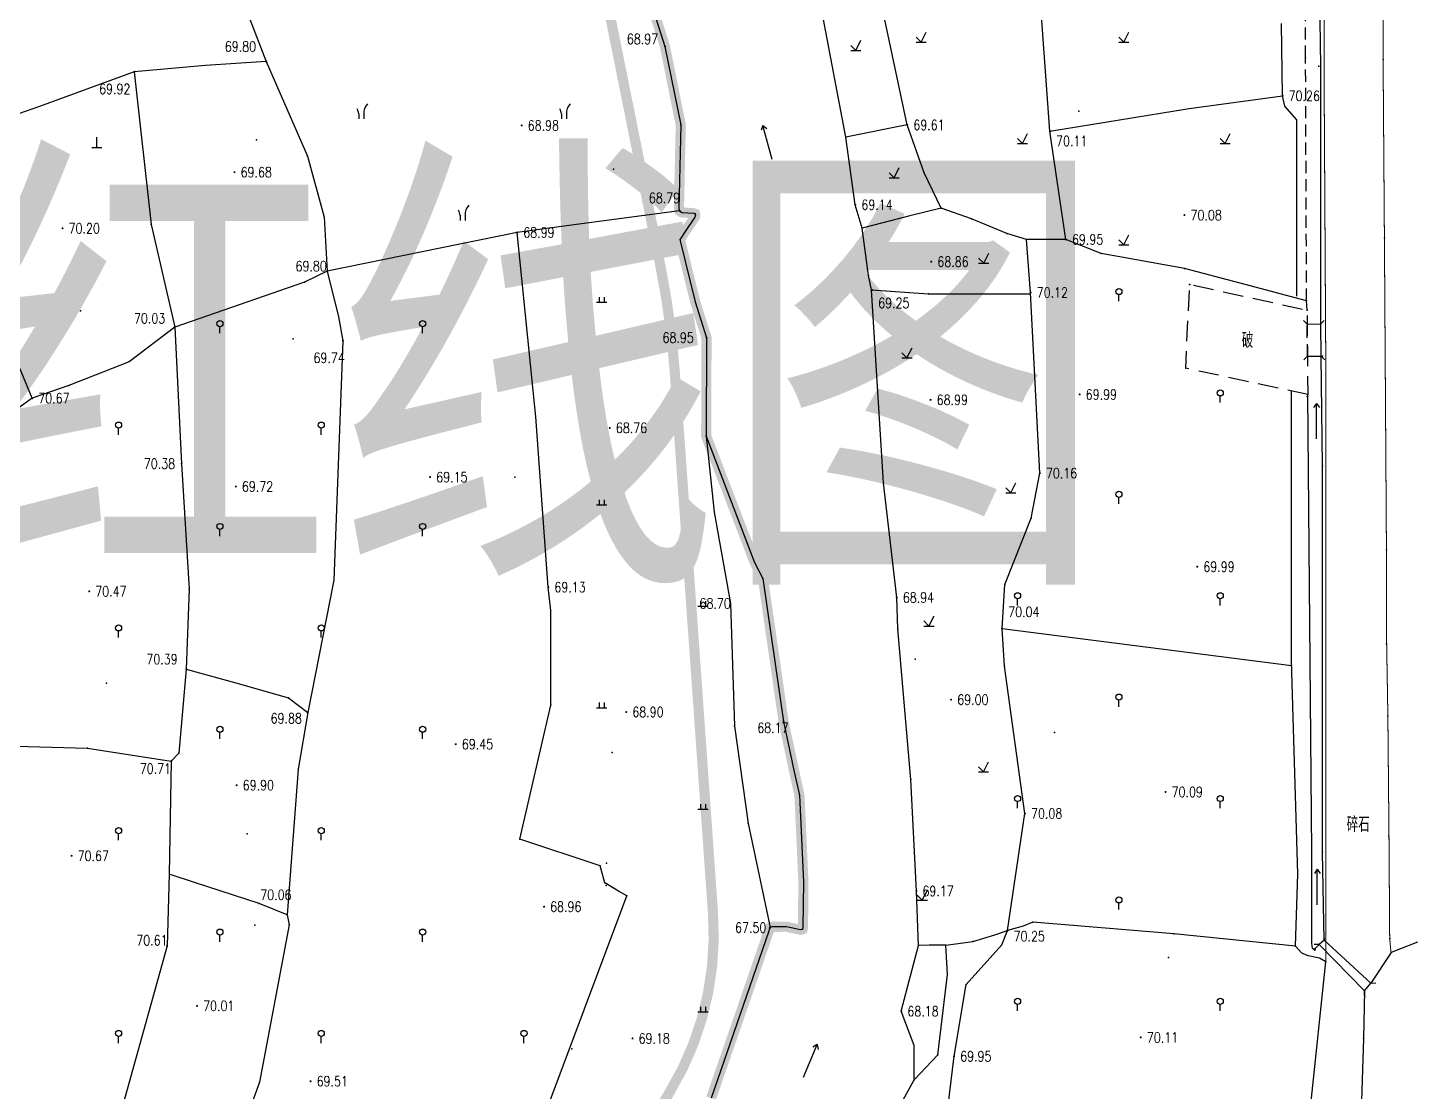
# Model space of a CAD drawing. Extents: x 10519 to 17598, y -625 to 2857.
# Drawn here: x 14022.7 to 14159.7, y 976.7 to 1081.6 of the extents above; entities that cross this region are included whole.
import ezdxf
from ezdxf.enums import TextEntityAlignment as Align

# ---------------------------------------------------------------- set-up
doc = ezdxf.new("R2010")
doc.units = 0
doc.header["$MEASUREMENT"] = 0
for name, pattern in [('X2', [10, 8, -2]), ('X31', [1.8, 1.2, -0.6]), ('X5', [3, 2, -1])]:
    doc.linetypes.add(name, pattern=pattern)
doc.layers.get('0').update_dxf_attribs({"linetype": 'CONTINUOUS'})
for name, color, linetype in [('0-现状单位', 7, 'CONTINUOUS'), ('0000原地形', 252, 'CONTINUOUS'), ('0000白沙溪改线', 1, 'CONTINUOUS'), ('GCD', 224, 'CONTINUOUS')]:
    doc.layers.add(name, color=color, linetype=linetype)
doc.styles.get("Standard").update_dxf_attribs({"font": 'txt8.shx', "width": 0.8, "bigfont": 'hz.shx'})
doc.styles.add('正等线体', font='txt8.shx', dxfattribs={"width": 0.8, "bigfont": 'hz.shx'})
doc.styles.add('黑体', font='SIMHEI.TTF', dxfattribs={"width": 0.8})
doc.linetypes.add('10421', pattern='A,2,[150,AAA.SHX,S=1,R=0,X=0,Y=1],1e-11', length=2)
doc.linetypes.add('1161', pattern='A,0,[149,AAA.SHX,S=0.1,R=0,X=0,Y=0],-1.6', length=1.6)

# ---------------------------------------------------------------- blocks, each defined once
blk = doc.blocks.new('GC111')
for p, q in [((-1, 0), (1, 0)), ((0, 0), (0, 2))]:
    blk.add_line(p, q)
blk = doc.blocks.new('GC200')
at = {"linetype": 'Continuous', "const_width": 0.2, "flags": 128}
blk.add_lwpolyline([(-0.1, 0, 1), (0.1, 0, 1)], format="xyb", close=True, dxfattribs=at)

msp = doc.modelspace()

# ---------------------------------------------------------------- linework, layer by layer
at = {"layer": '0000原地形', "linetype": 'X31'}
for p, q in [((14148.81, 1078.65), (14148.61, 1111.53)), ((14148.91, 1054.69), (14148.81, 1078.65)), ((14148.96, 1053.77), (14148.91, 1054.69)), ((14148.97, 1052.39), (14148.61, 1052.74)), ((14149, 1049.22), (14148.97, 1052.39)), ((14148.65, 1048.86), (14149, 1049.22))]:
    msp.add_line(p, q, dxfattribs=at)
at = {"layer": '0000原地形', "linetype": 'Continuous'}
for p, q in [((14150.31, 1077.83), (14149.8, 1111.55)), ((14103.45, 1070.84), (14101.1, 1083.11)), ((14046.26, 1078.28, 69.8), (14040.26, 1077.89, 69.8)), ((14033.24, 1077.27, 69.8), (14023.88, 1073.85, 69.8)), ((14040.26, 1077.89, 69.8), (14033.24, 1077.27, 69.8)), ((14150.31, 1052.4), (14150.31, 1077.83)), ((14137.34, 1073.65, 70.11), (14146.54, 1074.9, 70.11)), ((14023.88, 1073.85, 69.8), (14016.13, 1071.14, 69.8)), ((14123.59, 1071.4, 70.11), (14137.34, 1073.65, 70.11)), ((14109.51, 1072.03, 69.61), (14103.45, 1070.84, 69.61)), ((14104.38, 1064.16), (14103.45, 1070.84)), ((14105.05, 1061.85), (14104.38, 1064.16)), ((14112.84, 1063.82, 70.49), (14109.77, 1063.08, 70.49)), ((14115.86, 1062.76, 70.49), (14112.84, 1063.82, 70.49)), ((14109.77, 1063.08, 70.49), (14105.05, 1061.85, 70.49)), ((14105.67, 1057.17), (14105.05, 1061.85)), ((14119.33, 1061.33, 70.49), (14115.86, 1062.76, 70.49)), ((14121.29, 1060.74, 70.49), (14119.33, 1061.33, 70.49)), ((14123.23, 1060.73, 70.49), (14121.29, 1060.74, 70.49)), ((14125.16, 1060.73, 70.49), (14123.23, 1060.73, 70.49)), ((14128.63, 1059.34, 70.49), (14125.16, 1060.73, 70.49)), ((14136.86, 1057.87, 70.49), (14128.63, 1059.34, 70.49)), ((14142.37, 1056.42, 70.49), (14136.86, 1057.87, 70.49)), ((14050.03, 1056.53, 70.03), (14037.23, 1052.08, 70.03)), ((14052.28, 1057.62, 70.03), (14050.03, 1056.53, 70.03)), ((14105.97, 1055.76), (14105.67, 1057.17)), ((14148.91, 1054.69, 70.49), (14142.37, 1056.42, 70.49)), ((14107.15, 1036.72), (14105.97, 1055.76)), ((14105.97, 1055.76, 69.21), (14111.62, 1055.38, 69.21)), ((14111.62, 1055.38, 69.21), (14121.68, 1055.38, 69.21)), ((14148.97, 1052.39), (14150.31, 1052.4)), ((14150.31, 1052.4), (14150.66, 1052.76)), ((14150.35, 1049.23), (14150.31, 1052.4)), ((14037.23, 1052.08, 70.03), (14032.74, 1048.67, 70.03)), ((14023.17, 1045.08, 70.03), (14021.67, 1048.67, 70.03)), ((14032.74, 1048.67, 70.03), (14026.78, 1046.32, 70.03)), ((14149, 1049.22), (14150.35, 1049.23)), ((14150.35, 1049.23), (14150.7, 1048.88)), ((14150.47, 1038.42), (14150.35, 1049.23)), ((14026.78, 1046.32, 70.03), (14023.17, 1045.08, 70.03)), ((14149.43, 1000.31, 70.66), (14149.03, 1045.45, 70.66)), ((14023.17, 1045.08, 70.67), (14021.62, 1043.98, 70.67)), ((14150.49, 1000.32), (14150.47, 1038.42)), ((14108.47, 1025.42), (14107.15, 1036.72)), ((14108.59, 1022.33), (14108.47, 1025.42)), ((14109.87, 1007.47), (14108.59, 1022.33)), ((14118.87, 1022.38, 70.04), (14147.42, 1018.72, 70.04)), ((14038.37, 1018.36, 70.39), (14043.27, 1017.02, 70.39)), ((14043.27, 1017.02, 70.39), (14048.46, 1015.53, 70.39)), ((14048.46, 1015.53, 70.39), (14050.35, 1014.1, 70.39)), ((14020.41, 1010.79, 70.73), (14028.63, 1010.56, 70.73)), ((14028.63, 1010.56, 70.73), (14036.89, 1009.29, 70.73)), ((14110.41, 996.48), (14109.87, 1007.47)), ((14149.43, 991.33, 70.66), (14149.43, 1000.31, 70.66)), ((14150.64, 991.64), (14150.49, 1000.32)), ((14039.17, 997.33, 68.46), (14036.69, 998.15, 68.46)), ((14045.55, 995.26, 68.46), (14039.17, 997.33, 68.46)), ((14110.61, 991.12), (14110.41, 996.48)), ((14048.32, 994.14, 68.46), (14045.55, 995.26, 68.46)), ((14121.89, 993.42, 70.42), (14120.93, 993, 70.42)), ((14135.8, 992.25, 70.42), (14121.89, 993.42, 70.42)), ((14120.93, 993, 70.42), (14119.4, 992.57, 70.42)), ((14147.82, 991.05, 70.42), (14135.8, 992.25, 70.42)), ((14150.62, 992.14), (14150.64, 991.64)), ((14108.92, 984.62), (14110.61, 991.12)), ((14149.5, 990.8, 70.66), (14149.43, 991.33, 70.66)), ((14149.71, 990.65, 70.66), (14149.5, 990.8, 70.66)), ((14150.16, 991.21), (14149.66, 991.21)), ((14149.77, 990.82, 70.66), (14149.71, 990.65, 70.66)), ((14150.16, 991.21, 70.66), (14149.77, 990.82, 70.66)), ((14150.64, 991.64), (14150.16, 991.21)), ((14154.61, 986.65, 70.66), (14150.16, 991.21, 70.66)), ((14155.25, 987.4), (14150.64, 991.64)), ((14159.85, 991.42), (14157.24, 990.4)), ((14157.24, 990.4), (14155.25, 987.4)), ((14154.61, 986.65), (14155.25, 987.4)), ((14154.61, 986.15, 70.66), (14154.61, 986.65, 70.66)), ((14155.25, 987.4), (14155.75, 987.42)), ((14110.2, 981.23), (14108.92, 984.62)), ((14110.2, 977.86), (14110.2, 981.23)), ((14108.36, 974.52), (14110.2, 977.86))]:
    msp.add_line(p, q, dxfattribs=at)
at = {"layer": '0000原地形', "linetype": '10421'}
for p, q in [((14123.59, 1071.4, 69.95), (14122.3, 1088.77, 69.95)), ((14109.51, 1072.03, 69.49), (14106.85, 1084.59, 69.49)), ((14044.59, 1082.62, 69.88), (14046.26, 1078.28, 69.88)), ((14146.54, 1074.9), (14146.42, 1082.03)), ((14046.26, 1078.28, 69.88), (14050.34, 1068.96, 69.88)), ((14033.24, 1077.27, 70.03), (14034.92, 1062.21, 70.03)), ((14146.78, 1073.89), (14146.54, 1074.9)), ((14147.96, 1072.55), (14146.78, 1073.89)), ((14111.19, 1067.3, 69.49), (14109.51, 1072.03, 69.49)), ((14125.16, 1060.73, 69.95), (14123.59, 1071.4, 69.95)), ((14147.96, 1063.05), (14147.96, 1072.55)), ((14050.34, 1068.96, 69.88), (14051.98, 1062.92, 69.88)), ((14112.84, 1063.82, 69.49), (14111.19, 1067.3, 69.49)), ((14034.92, 1062.21, 70.03), (14037.23, 1052.08, 70.03)), ((14051.98, 1062.92, 69.88), (14052.28, 1057.62, 69.88)), ((14147.96, 1055.15), (14147.96, 1063.05)), ((14121.68, 1055.5, 70.16), (14121.29, 1060.74, 70.16)), ((14052.28, 1057.62, 68.46), (14053.38, 1053.09, 68.46)), ((14122.59, 1037.69, 70.16), (14121.68, 1055.5, 70.16)), ((14053.38, 1053.09, 68.46), (14053.83, 1050.75, 68.46)), ((14037.23, 1052.08, 70.03), (14037.9, 1038.62, 70.03)), ((14053.83, 1050.75, 68.46), (14052.94, 1027.14, 68.46)), ((14147.42, 1035.31, 70.94), (14147.42, 1045.8, 70.94)), ((14089.67, 1041.34, 68.46), (14090.46, 1033.85, 68.46)), ((14037.9, 1038.62, 70.03), (14038.67, 1026.26, 70.03)), ((14121.74, 1033.25, 70.16), (14122.59, 1037.69, 70.16)), ((14147.42, 1019.15, 70.94), (14147.42, 1035.31, 70.94)), ((14090.46, 1033.85, 68.46), (14092.06, 1024.84, 68.46)), ((14119.14, 1026.7, 70.16), (14121.74, 1033.25, 70.16)), ((14038.67, 1026.26, 70.03), (14038.37, 1018.36, 70.03)), ((14052.94, 1027.14, 68.46), (14050.35, 1014.1, 68.46)), ((14118.87, 1022.38, 70.16), (14119.14, 1026.7, 70.16)), ((14092.06, 1024.84, 68.46), (14092.46, 1012.73, 68.46)), ((14119.11, 1018.65, 70.16), (14118.87, 1022.38, 70.16)), ((14038.37, 1018.36, 70.03), (14037.64, 1010.06, 70.03)), ((14121.12, 1004.12, 70.16), (14119.11, 1018.65, 70.16)), ((14148.03, 998.17, 70.94), (14147.42, 1019.15, 70.94)), ((14050.35, 1014.1, 68.46), (14049.41, 1008.5, 68.46)), ((14092.46, 1012.73, 68.46), (14093.8, 1003.13, 68.46)), ((14037.64, 1010.06, 70.03), (14036.89, 1009.29, 70.03)), ((14036.89, 1009.29, 70.03), (14036.69, 998.15, 70.03)), ((14049.41, 1008.5, 68.46), (14048.32, 994.14, 68.46)), ((14093.8, 1003.13, 68.46), (14095.97, 992.87, 68.46)), ((14119.4, 992.57, 70.16), (14121.12, 1004.12, 70.16)), ((14036.69, 998.15, 70.03), (14036.47, 991.06, 70.03)), ((14147.82, 991.05, 70.94), (14148.03, 998.17, 70.94)), ((14048.32, 994.14, 68.46), (14048.53, 993.15, 68.46)), ((14048.53, 993.15, 68.46), (14045.6, 977.63, 68.46)), ((14115.99, 991.49, 69.11), (14118.14, 992.15, 69.11)), ((14118.14, 992.15, 69.11), (14119.4, 992.57, 69.11)), ((14118.85, 991.17, 70.16), (14119.4, 992.57, 70.16)), ((14036.47, 991.06, 70.03), (14031.8, 974.31, 70.03)), ((14111.67, 991.13, 69.1), (14110.61, 991.12, 69.1)), ((14113.33, 991.13, 69.1), (14111.67, 991.13, 69.1)), ((14113.33, 991.13, 69.11), (14115.99, 991.49, 69.11)), ((14113.48, 988.23, 69.1), (14113.33, 991.13, 69.1)), ((14115.32, 987.26, 70.16), (14118.85, 991.17, 70.16)), ((14148.44, 990.36, 70.94), (14147.82, 991.05, 70.94)), ((14149.06, 990.1, 70.94), (14148.44, 990.36, 70.94)), ((14150.2, 989.85, 70.94), (14149.06, 990.1, 70.94)), ((14149.32, 975.43, 70.94), (14150.8, 989.49, 70.94)), ((14150.8, 989.49, 70.94), (14150.2, 989.85, 70.94)), ((14112.52, 980.31, 69.1), (14113.48, 988.23, 69.1)), ((14114.13, 980.18, 70.16), (14115.32, 987.26, 70.16)), ((14154.61, 986.65, 70.94), (14154.51, 981.94, 70.94)), ((14154.51, 981.94, 70.94), (14154.26, 973.75, 70.94)), ((14110.2, 977.86, 69.1), (14112.52, 980.31, 69.1)), ((14111.65, 959.41, 70.16), (14114.13, 980.18, 70.16)), ((14045.6, 977.63, 68.46), (14043.8, 972.72, 68.46))]:
    msp.add_line(p, q, dxfattribs=at)
at = {"layer": '0000原地形'}
for p, q in [((14110.88, 1080.19), (14111.38, 1081.19)), ((14130.88, 1080.19), (14131.38, 1081.19)), ((14103.94, 1079.88), (14104.44, 1079.38)), ((14104.44, 1079.38), (14104.94, 1080.38)), ((14110.38, 1080.69), (14110.88, 1080.19)), ((14110.38, 1080.19), (14111.38, 1080.19)), ((14130.38, 1080.69), (14130.88, 1080.19)), ((14130.38, 1080.19), (14131.38, 1080.19)), ((14103.94, 1079.38), (14104.94, 1079.38)), ((14055.38, 1073.12), (14055.38, 1072.62)), ((14055.88, 1073.12), (14055.88, 1072.62)), ((14075.38, 1073.12), (14075.38, 1072.62)), ((14075.88, 1073.12), (14075.88, 1072.62)), ((14095.26, 1071.99), (14095.09, 1071.52)), ((14096.19, 1068.61), (14095.26, 1071.99)), ((14095.26, 1071.99), (14095.64, 1071.67)), ((14120.38, 1070.69), (14120.88, 1070.19)), ((14120.38, 1070.19), (14121.38, 1070.19)), ((14120.88, 1070.19), (14121.38, 1071.19)), ((14140.38, 1070.69), (14140.88, 1070.19)), ((14140.38, 1070.19), (14141.38, 1070.19)), ((14140.88, 1070.19), (14141.38, 1071.19)), ((14107.72, 1067.32), (14108.22, 1066.82)), ((14108.22, 1066.82), (14108.72, 1067.82)), ((14107.72, 1066.82), (14108.72, 1066.82)), ((14065.38, 1063.12), (14065.38, 1062.62)), ((14065.88, 1063.12), (14065.88, 1062.62)), ((14130.38, 1060.69), (14130.88, 1060.19)), ((14130.88, 1060.19), (14131.38, 1061.19)), ((14117.05, 1058.4), (14117.55, 1059.4)), ((14130.38, 1060.19), (14131.38, 1060.19)), ((14116.55, 1058.9), (14117.05, 1058.4)), ((14116.55, 1058.4), (14117.55, 1058.4)), ((14079.1, 1055.06), (14079.1, 1054.56)), ((14079.6, 1055.06), (14079.6, 1054.56)), ((14130.39, 1054.65), (14130.39, 1055.3)), ((14078.85, 1054.56), (14079.85, 1054.56)), ((14041.69, 1051.48), (14041.69, 1052.13)), ((14061.69, 1051.48), (14061.69, 1052.13)), ((14108.98, 1049.56), (14109.48, 1049.06)), ((14109.48, 1049.06), (14109.98, 1050.06)), ((14108.98, 1049.06), (14109.98, 1049.06)), ((14140.39, 1044.65), (14140.39, 1045.3)), ((14149.89, 1044.57), (14149.6, 1044.16)), ((14149.89, 1041.07), (14149.89, 1044.57)), ((14149.89, 1044.57), (14150.17, 1044.16)), ((14031.69, 1041.48), (14031.69, 1042.13)), ((14051.69, 1041.48), (14051.69, 1042.13)), ((14119.23, 1036.25), (14119.73, 1035.75)), ((14119.23, 1035.75), (14120.23, 1035.75)), ((14119.73, 1035.75), (14120.23, 1036.75)), ((14078.85, 1034.56), (14079.85, 1034.56)), ((14079.1, 1035.06), (14079.1, 1034.56)), ((14079.6, 1035.06), (14079.6, 1034.56)), ((14130.39, 1034.65), (14130.39, 1035.3)), ((14041.69, 1031.48), (14041.69, 1032.13)), ((14061.69, 1031.48), (14061.69, 1032.13)), ((14089.1, 1025.06), (14089.1, 1024.56)), ((14089.6, 1025.06), (14089.6, 1024.56)), ((14120.39, 1024.65), (14120.39, 1025.3)), ((14140.39, 1024.65), (14140.39, 1025.3)), ((14088.85, 1024.56), (14089.85, 1024.56)), ((14111.65, 1022.61), (14112.15, 1023.61)), ((14031.69, 1021.48), (14031.69, 1022.13)), ((14051.69, 1021.48), (14051.69, 1022.13)), ((14111.15, 1023.11), (14111.65, 1022.61)), ((14111.15, 1022.61), (14112.15, 1022.61)), ((14130.39, 1014.65), (14130.39, 1015.3)), ((14078.85, 1014.56), (14079.85, 1014.56)), ((14079.1, 1015.06), (14079.1, 1014.56)), ((14079.6, 1015.06), (14079.6, 1014.56)), ((14041.69, 1011.48), (14041.69, 1012.13)), ((14061.69, 1011.48), (14061.69, 1012.13)), ((14116.54, 1008.72), (14117.04, 1008.22)), ((14117.04, 1008.22), (14117.54, 1009.22)), ((14116.54, 1008.22), (14117.54, 1008.22)), ((14088.85, 1004.56), (14089.85, 1004.56)), ((14089.1, 1005.06), (14089.1, 1004.56)), ((14089.6, 1005.06), (14089.6, 1004.56)), ((14120.39, 1004.65), (14120.39, 1005.3)), ((14140.39, 1004.65), (14140.39, 1005.3)), ((14031.69, 1001.48), (14031.69, 1002.13)), ((14051.69, 1001.48), (14051.69, 1002.13)), ((14149.97, 998.63), (14149.68, 998.22)), ((14149.97, 995.13), (14149.97, 998.63)), ((14149.97, 998.63), (14150.26, 998.22)), ((14110.49, 996.06, 69.17), (14110.99, 995.56, 69.17)), ((14110.99, 995.56, 69.17), (14111.49, 996.56, 69.17)), ((14110.49, 995.56, 69.17), (14111.49, 995.56, 69.17)), ((14130.39, 994.65), (14130.39, 995.3)), ((14041.69, 991.48), (14041.69, 992.13)), ((14061.69, 991.48), (14061.69, 992.13)), ((14089.1, 985.06), (14089.1, 984.56)), ((14089.6, 985.06), (14089.6, 984.56)), ((14120.39, 984.65), (14120.39, 985.3)), ((14140.39, 984.65), (14140.39, 985.3)), ((14088.85, 984.56), (14089.85, 984.56)), ((14031.69, 981.48), (14031.69, 982.13)), ((14051.69, 981.48), (14051.69, 982.13)), ((14071.69, 981.48), (14071.69, 982.13)), ((14099.26, 978.12), (14100.61, 981.35)), ((14100.61, 981.35), (14100.19, 981.08)), ((14100.61, 981.35), (14100.72, 980.86))]:
    msp.add_line(p, q, dxfattribs=at)
at = {"layer": '0000原地形', "linetype": '1161'}
for p, q in [((14087.05, 1063.55, 68.46), (14076.38, 1062.16, 68.46)), ((14076.38, 1062.16, 68.46), (14071.02, 1061.43, 68.46)), ((14071.02, 1061.43, 68.46), (14052.28, 1057.62, 68.46)), ((14072.85, 1043.24, 68.46), (14071.02, 1061.43, 68.46)), ((14074.09, 1026.44, 68.46), (14072.85, 1043.24, 68.46)), ((14074.34, 1024.16, 68.46), (14074.09, 1026.44, 68.46)), ((14074.34, 1014.82, 68.46), (14074.34, 1024.16, 68.46)), ((14071.27, 1001.58, 68.46), (14074.34, 1014.82, 68.46)), ((14079.22, 998.97, 68.46), (14071.27, 1001.58, 68.46)), ((14079.66, 997.29, 68.46), (14079.22, 998.97, 68.46)), ((14070.77, 966.48, 68.46), (14081.85, 995.99, 68.46)), ((14081.02, 996.47, 68.46), (14079.66, 997.29, 68.46)), ((14081.85, 995.99, 68.46), (14081.02, 996.47, 68.46))]:
    msp.add_line(p, q, dxfattribs=at)
at = {"layer": '0000原地形', "linetype": 'X2', "const_width": 0.1, "elevation": 70.71, "flags": 128}
msp.add_lwpolyline([(14149.63, 1178.39), (14149.6, 1174.59), (14149.79, 1153.51), (14150.01, 1140.17), (14150.34, 1112.29), (14150.64, 1096.49), (14150.64, 1076.58), (14150.81, 1047.68), (14150.81, 999.47), (14150.81, 991.48), (14150.8, 989.49)], dxfattribs=at)
at = {"layer": '0000原地形', "linetype": 'Continuous', "const_width": 0.1, "elevation": 70.76, "flags": 128}
msp.add_lwpolyline([(14157.24, 990.4), (14157.11, 991.8), (14157.04, 1001.88), (14156.93, 1013.71), (14156.81, 1020.87), (14156.79, 1030.14), (14156.59, 1060.86), (14156.46, 1078.49), (14156.48, 1099.99), (14156.42, 1112.31), (14156.25, 1150.05), (14156.06, 1173.13), (14155.63, 1178.77)], dxfattribs=at)
at = {"layer": '0000原地形', "linetype": 'Continuous', "elevation": 68.46}
msp.add_lwpolyline([(14082.45, 1089.64), (14085.6, 1079.78), (14087.16, 1072.03), (14086.98, 1063.77), (14087.05, 1063.55), (14087.27, 1063.41), (14088.44, 1063.32), (14088.57, 1063.27), (14088.6, 1063.15), (14088.56, 1062.94), (14087.58, 1061.52), (14087.17, 1060.85), (14087.1, 1060.72), (14087.1, 1060.6), (14088.59, 1054.57), (14089.7, 1051.05), (14089.67, 1041.34), (14094.45, 1028.89), (14095.27, 1027.3), (14097.3, 1013.21), (14098.36, 1008.24), (14098.87, 1005.93), (14099.26, 997.4), (14099.22, 992.86), (14099.17, 992.71), (14098.99, 992.65), (14097.59, 992.96), (14096.14, 992.94), (14095.97, 992.87), (14095.89, 992.71), (14095.85, 992.53), (14090.16, 976.06)], dxfattribs=at)
at = {"layer": '0000原地形', "linetype": 'X5', "elevation": 70.66, "flags": 128}
msp.add_lwpolyline([(14149.03, 1045.45), (14136.98, 1048.04), (14137.37, 1056.31), (14148.96, 1053.77)], close=True, dxfattribs=at)
at = {"layer": '0000原地形'}
for centre, major_axis, start_param, end_param in [((14057.34, 1073.17), (1.03, 1.03), 1.646391, 2.392649), ((14077.34, 1073.17), (1.03, 1.03), 1.646391, 2.392649), ((14054.16, 1073.02), (-0.865, 0.865), 4.003337, 4.433559), ((14074.16, 1073.02), (-0.865, 0.865), 4.003337, 4.433559), ((14064.16, 1063.02), (-0.865, 0.865), 4.003337, 4.433559), ((14067.34, 1063.17), (1.03, 1.03), 1.646391, 2.392649), ((14130.39, 1055.6), (-0.212, 0.212), 3.926991, 10.210176), ((14041.69, 1052.43), (-0.212, 0.212), 3.926991, 10.210176), ((14061.69, 1052.43), (-0.212, 0.212), 3.926991, 10.210176), ((14140.39, 1045.6), (-0.212, 0.212), 3.926991, 10.210176), ((14031.69, 1042.43), (-0.212, 0.212), 3.926991, 10.210176), ((14051.69, 1042.43), (-0.212, 0.212), 3.926991, 10.210176), ((14130.39, 1035.6), (-0.212, 0.212), 3.926991, 10.210176), ((14041.69, 1032.43), (-0.212, 0.212), 3.926991, 10.210176), ((14061.69, 1032.43), (-0.212, 0.212), 3.926991, 10.210176), ((14120.39, 1025.6), (-0.212, 0.212), 3.926991, 10.210176), ((14140.39, 1025.6), (-0.212, 0.212), 3.926991, 10.210176), ((14031.69, 1022.43), (-0.212, 0.212), 3.926991, 10.210176), ((14051.69, 1022.43), (-0.212, 0.212), 3.926991, 10.210176), ((14130.39, 1015.6), (-0.212, 0.212), 3.926991, 10.210176), ((14041.69, 1012.43), (-0.212, 0.212), 3.926991, 10.210176), ((14061.69, 1012.43), (-0.212, 0.212), 3.926991, 10.210176), ((14120.39, 1005.6), (-0.212, 0.212), 3.926991, 10.210176), ((14140.39, 1005.6), (-0.212, 0.212), 3.926991, 10.210176), ((14031.69, 1002.43), (-0.212, 0.212), 3.926991, 10.210176), ((14051.69, 1002.43), (-0.212, 0.212), 3.926991, 10.210176), ((14130.39, 995.6), (-0.212, 0.212), 3.926991, 10.210176), ((14041.69, 992.43), (-0.212, 0.212), 3.926991, 10.210176), ((14061.69, 992.43), (-0.212, 0.212), 3.926991, 10.210176), ((14120.39, 985.6), (-0.212, 0.212), 3.926991, 10.210176), ((14140.39, 985.6), (-0.212, 0.212), 3.926991, 10.210176), ((14031.69, 982.43), (-0.212, 0.212), 3.926991, 10.210176), ((14051.69, 982.43), (-0.212, 0.212), 3.926991, 10.210176), ((14071.69, 982.43), (-0.212, 0.212), 3.926991, 10.210176)]:
    msp.add_ellipse(centre, major_axis=major_axis, ratio=1, start_param=start_param, end_param=end_param, dxfattribs=at)
at = {"layer": '0000原地形', "linetype": 'Continuous'}
for p in [(14085.6, 1079.78, 68.97), (14046.26, 1078.28, 69.8), (14148.81, 1078.65, 70.57), (14156.46, 1078.49, 70.68), (14033.24, 1077.27, 69.92), (14150.13, 1077.83, 70.64), (14146.54, 1074.9, 70.26), (14126.43, 1073.4, 69.88), (14087.16, 1072.03, 68.97), (14109.51, 1072.03, 69.61), (14123.59, 1071.4, 70.11), (14045.29, 1070.55, 69.68), (14103.45, 1070.84, 69.2), (14029.54, 1069.81, 70.18), (14050.34, 1068.96, 69.69), (14080.53, 1067.68, 68.98), (14111.19, 1067.3, 69.64), (14087.05, 1063.55, 68.79), (14088.57, 1063.27, 68.73), (14104.38, 1064.16, 69.14), (14112.84, 1063.82, 69.49), (14034.92, 1062.21, 70.01), (14105.05, 1061.85, 68.91), (14115.86, 1062.76, 69.64), (14071.02, 1061.43, 68.99), (14087.1, 1060.72, 68.77), (14119.33, 1061.33, 69.68), (14121.29, 1060.74, 69.68), (14125.16, 1060.73, 69.95), (14156.59, 1060.86, 70.72), (14128.63, 1059.34, 70.03), (14111.88, 1058.54, 68.86), (14136.86, 1057.87, 70.08), (14050.03, 1056.53, 69.78), (14052.28, 1057.62, 69.8), (14105.67, 1057.17, 69.23), (14137.37, 1056.31, 68.13), (14137.39, 1056.3, 72.04), (14105.97, 1055.76, 69.21), (14106.04, 1055.75, 69.25), (14111.62, 1055.38, 69.24), (14121.68, 1055.5, 70.12), (14027.93, 1053.71, 70.2), (14148.91, 1054.69, 70.49), (14148.96, 1053.77, 70.16), (14148.96, 1053.77, 72.03), (14150.31, 1052.4, 70.68), (14037.23, 1052.08, 70.03), (14048.92, 1050.93, 69.72), (14089.7, 1051.05, 68.95), (14053.83, 1050.75, 69.74), (14150.49, 1049.24, 70.71), (14136.98, 1048.04, 69.41), (14026.78, 1046.32, 70.54), (14126.52, 1045.45, 69.99), (14149.03, 1045.45, 73.03), (14023.17, 1045.08, 70.67), (14111.81, 1044.92, 68.99), (14148.98, 1045.24, 70.08), (14080.16, 1042.15, 68.76), (14089.67, 1041.34, 68.65), (14037.9, 1038.62, 70.38), (14070.79, 1037.3, 69.15), (14122.59, 1037.69, 70.16), (14150.47, 1038.42, 70.55), (14107.15, 1036.72, 68.94), (14121.74, 1033.25, 69.93), (14156.79, 1030.14, 70.69), (14038.67, 1026.26, 70.49), (14074.09, 1026.44, 69.13), (14095.27, 1027.3, 68.21), (14119.14, 1026.7, 70), (14092.06, 1024.84, 68.7), (14108.47, 1025.42, 68.94), (14108.59, 1022.33, 68.94), (14118.87, 1022.38, 70.04), (14156.81, 1020.87, 70.72), (14110.3, 1019.34, 69), (14038.37, 1018.36, 70.39), (14119.11, 1018.65, 70.11), (14147.42, 1018.72, 70.35), (14030.49, 1016.97, 70.47), (14048.46, 1015.53, 69.81), (14050.35, 1014.1, 69.88), (14074.34, 1014.82, 69.14), (14092.46, 1012.73, 70.11), (14097.3, 1013.21, 68.17), (14156.93, 1013.71, 70.76), (14124.04, 1012.1, 70.09), (14028.63, 1010.56, 70.71), (14037.64, 1010.06, 70.39), (14064.96, 1010.96, 69.45), (14080.38, 1010.14, 68.9), (14036.89, 1009.29, 70.71), (14049.41, 1008.5, 69.94), (14109.87, 1007.47, 69.07), (14098.87, 1005.93, 68.27), (14093.8, 1003.13, 68.81), (14121.12, 1004.12, 70.08), (14044.38, 1002.12, 69.9), (14071.27, 1001.58, 69.05), (14157.04, 1001.88, 70.74), (14150.49, 1000.32, 70.74), (14027.05, 999.95, 70.67), (14079.22, 998.97, 68.99), (14079.83, 999.24, 68.87), (14079.66, 997.29, 69.13), (14079.81, 997.01, 68.93), (14081.85, 995.99, 68.88), (14110.41, 996.48, 69.17), (14045.55, 995.26, 69.98), (14073.67, 994.93, 68.96), (14048.32, 994.14, 70.06), (14121.89, 993.42, 70.27), (14045.12, 993.12, 70.01), (14048.53, 993.15, 70.08), (14095.97, 992.87, 67.5), (14099.17, 992.71, 68.15), (14119.4, 992.57, 70.25), (14135.8, 992.25, 70.19), (14036.47, 991.06, 70.61), (14110.61, 991.12, 68.69), (14113.33, 991.13, 69.11), (14115.99, 991.49, 69.31), (14147.82, 991.05, 70.42), (14149.71, 990.65, 70.78), (14149.77, 990.82, 70.99), (14150.16, 991.21, 70.66), (14150.64, 991.64, 70.9), (14157.11, 991.8, 70.91), (14135.28, 989.91, 70.11), (14150.8, 989.49, 70.8), (14157.24, 990.4, 70.76), (14115.32, 987.26, 70.01), (14154.61, 986.65, 70.94), (14155.25, 987.4, 70.91), (14108.92, 984.62, 68.18), (14154.51, 981.94, 70.82), (14076.42, 980.9, 69.18), (14112.52, 980.31, 69.28), (14114.13, 980.18, 69.95), (14045.6, 977.63, 70.19), (14050.63, 977.72, 69.51), (14110.2, 977.86, 69.1)]:
    msp.add_point(p, dxfattribs=at)
at = {"layer": '0000白沙溪改线', "const_width": 1}
msp.add_lwpolyline([(13778.65, 1222.46, 0.286738), (13825.12, 1211.75), (13856.34, 1222.52, -0.048149), (13871.28, 1226.11), (13877.69, 1227.01, -0.066902), (13899, 1227.14), (13920.16, 1224.42, 0.072578), (13949.03, 1224.92), (13954.85, 1225.87, 0.053644), (13975.48, 1231.57), (13996.86, 1240.02, -0.394984), (14035, 1224.97), (14047.42, 1198.77, -0.038165), (14052.88, 1184.54), (14072.8, 1117.8, -0.022865), (14074.57, 1110.71), (14085.17, 1058.03, -0.032004), (14086.55, 1047.9), (14090.34, 994.31, -0.155233), (14086.06, 976.63), (14078.52, 964.2, -0.028359), (14073.38, 956.73), (14011.63, 876.75)], format="xyb", dxfattribs=at)
msp.add_lwpolyline([(13778.65, 1222.46, 0.286738), (13825.12, 1211.75), (13856.34, 1222.52, -0.048149), (13871.28, 1226.11), (13877.69, 1227.01, -0.066902), (13899, 1227.14), (13920.16, 1224.42, 0.072578), (13949.03, 1224.92), (13954.85, 1225.87, 0.053644), (13975.48, 1231.57), (13996.86, 1240.02, -0.394984), (14035, 1224.97), (14047.42, 1198.77, -0.038165), (14052.88, 1184.54), (14072.8, 1117.8, -0.022865), (14074.57, 1110.71), (14085.17, 1058.03, -0.032004), (14086.55, 1047.9), (14090.34, 994.31, -0.155233), (14086.06, 976.63), (14078.52, 964.2, -0.028359), (14073.38, 956.73), (14011.63, 876.75)], format="xyb", dxfattribs=at)
at = {"layer": '0000白沙溪改线', "color": 4, "const_width": 1, "elevation": 68.18}
msp.add_lwpolyline([(14082.45, 1089.64), (14085.6, 1079.78), (14087.16, 1072.03), (14086.98, 1063.77), (14087.05, 1063.55), (14087.27, 1063.41), (14088.44, 1063.32), (14088.57, 1063.27), (14088.6, 1063.15), (14088.56, 1062.94), (14087.58, 1061.52), (14087.17, 1060.85), (14087.1, 1060.72), (14087.1, 1060.6), (14088.59, 1054.57), (14089.7, 1051.05), (14089.67, 1041.34), (14094.45, 1028.89), (14095.27, 1027.3), (14097.3, 1013.21), (14098.36, 1008.24), (14098.87, 1005.93), (14099.26, 997.4), (14099.22, 992.86), (14099.17, 992.71), (14098.99, 992.65), (14097.59, 992.96), (14096.14, 992.94), (14095.97, 992.87), (14095.89, 992.71), (14095.85, 992.53), (14090.16, 976.06)], dxfattribs=at)
msp.add_lwpolyline([(14082.45, 1089.64), (14085.6, 1079.78), (14087.16, 1072.03), (14086.98, 1063.77), (14087.05, 1063.55), (14087.27, 1063.41), (14088.44, 1063.32), (14088.57, 1063.27), (14088.6, 1063.15), (14088.56, 1062.94), (14087.58, 1061.52), (14087.17, 1060.85), (14087.1, 1060.72), (14087.1, 1060.6), (14088.59, 1054.57), (14089.7, 1051.05), (14089.67, 1041.34), (14094.45, 1028.89), (14095.27, 1027.3), (14097.3, 1013.21), (14098.36, 1008.24), (14098.87, 1005.93), (14099.26, 997.4), (14099.22, 992.86), (14099.17, 992.71), (14098.99, 992.65), (14097.59, 992.96), (14096.14, 992.94), (14095.97, 992.87), (14095.89, 992.71), (14095.85, 992.53), (14090.16, 976.06)], dxfattribs=at)

# ---------------------------------------------------------------- block references
at = {"layer": '0000原地形', "linetype": 'Continuous', "xscale": 0.5, "yscale": 0.5}
msp.add_blockref('GC111', (14029.54, 1069.81, 70.18), dxfattribs=at)
at = {"layer": 'GCD', "linetype": 'Continuous'}
ref = msp.add_blockref('GC200', (14085.6, 1079.78, 68.97), dxfattribs=dict(at, xscale=0.5, yscale=0.5, zscale=0.5))
ref.add_attrib('height', '68.97', dxfattribs={"linetype": 'Continuous', "height": 1, "style": '正等线体', "width": 0.8}).set_placement((14081.84, 1080.51, 68.97), align=Align.MIDDLE_LEFT)
ref = msp.add_blockref('GC200', (14046.26, 1078.28, 69.8), dxfattribs=dict(at, xscale=0.5, yscale=0.5, zscale=0.5))
ref.add_attrib('height', '69.80', dxfattribs={"linetype": 'Continuous', "height": 1, "style": '正等线体', "width": 0.8}).set_placement((14042.17, 1079.76, 69.8), align=Align.MIDDLE_LEFT)
ref = msp.add_blockref('GC200', (14033.24, 1077.27, 69.92), dxfattribs=dict(at, xscale=0.5, yscale=0.5, zscale=0.5))
ref.add_attrib('height', '69.92', dxfattribs={"linetype": 'Continuous', "height": 1, "style": '正等线体', "width": 0.8}).set_placement((14029.77, 1075.58, 69.92), align=Align.MIDDLE_LEFT)
ref = msp.add_blockref('GC200', (14146.54, 1074.9, 70.26), dxfattribs=dict(at, xscale=0.5, yscale=0.5, zscale=0.5))
ref.add_attrib('height', '70.26', dxfattribs={"linetype": 'Continuous', "height": 1, "style": '正等线体', "width": 0.8}).set_placement((14147.14, 1074.9, 70.26), align=Align.MIDDLE_LEFT)
ref = msp.add_blockref('GC200', (14071.46, 1071.98, 68.98), dxfattribs=dict(at, xscale=0.5, yscale=0.5, zscale=0.5))
ref.add_attrib('height', '68.98', dxfattribs={"linetype": 'Continuous', "height": 1, "style": '正等线体', "width": 0.8}).set_placement((14072.06, 1071.98, 68.98), align=Align.MIDDLE_LEFT)
ref = msp.add_blockref('GC200', (14109.51, 1072.03, 69.61), dxfattribs=dict(at, xscale=0.5, yscale=0.5, zscale=0.5))
ref.add_attrib('height', '69.61', dxfattribs={"linetype": 'Continuous', "height": 1, "style": '正等线体', "width": 0.8}).set_placement((14110.11, 1072.03, 69.61), align=Align.MIDDLE_LEFT)
ref = msp.add_blockref('GC200', (14123.59, 1071.4, 70.11), dxfattribs=dict(at, xscale=0.5, yscale=0.5, zscale=0.5))
ref.add_attrib('height', '70.11', dxfattribs={"linetype": 'Continuous', "height": 1, "style": '正等线体', "width": 0.8}).set_placement((14124.19, 1070.44, 70.11), align=Align.MIDDLE_LEFT)
ref = msp.add_blockref('GC200', (14043.13, 1067.37, 69.68), dxfattribs=dict(at, xscale=0.5, yscale=0.5, zscale=0.5))
ref.add_attrib('height', '69.68', dxfattribs={"linetype": 'Continuous', "height": 1, "style": '正等线体', "width": 0.8}).set_placement((14043.73, 1067.37, 69.68), align=Align.MIDDLE_LEFT)
ref = msp.add_blockref('GC200', (14087.05, 1063.55, 68.79), dxfattribs=dict(at, xscale=0.5, yscale=0.5, zscale=0.5))
ref.add_attrib('height', '68.79', dxfattribs={"linetype": 'Continuous', "height": 1, "style": '正等线体', "width": 0.8}).set_placement((14084.01, 1064.83, 68.79), align=Align.MIDDLE_LEFT)
ref = msp.add_blockref('GC200', (14104.38, 1064.16, 69.14), dxfattribs=dict(at, xscale=0.5, yscale=0.5, zscale=0.5))
ref.add_attrib('height', '69.14', dxfattribs={"linetype": 'Continuous', "height": 1, "style": '正等线体', "width": 0.8}).set_placement((14104.98, 1064.16, 69.14), align=Align.MIDDLE_LEFT)
ref = msp.add_blockref('GC200', (14136.86, 1063.14, 70.08), dxfattribs=dict(at, xscale=0.5, yscale=0.5, zscale=0.5))
ref.add_attrib('height', '70.08', dxfattribs={"linetype": 'Continuous', "height": 1, "style": '正等线体', "width": 0.8}).set_placement((14137.46, 1063.14, 70.08), align=Align.MIDDLE_LEFT)
ref = msp.add_blockref('GC200', (14026.16, 1061.83, 70.2), dxfattribs=dict(at, xscale=0.5, yscale=0.5, zscale=0.5))
ref.add_attrib('height', '70.20', dxfattribs={"linetype": 'Continuous', "height": 1, "style": '正等线体', "width": 0.8}).set_placement((14026.76, 1061.83, 70.2), align=Align.MIDDLE_LEFT)
ref = msp.add_blockref('GC200', (14071.02, 1061.43, 68.99), dxfattribs=dict(at, xscale=0.5, yscale=0.5, zscale=0.5))
ref.add_attrib('height', '68.99', dxfattribs={"linetype": 'Continuous', "height": 1, "style": '正等线体', "width": 0.8}).set_placement((14071.62, 1061.43, 68.99), align=Align.MIDDLE_LEFT)
ref = msp.add_blockref('GC200', (14125.16, 1060.73, 69.95), dxfattribs=dict(at, xscale=0.5, yscale=0.5, zscale=0.5))
ref.add_attrib('height', '69.95', dxfattribs={"linetype": 'Continuous', "height": 1, "style": '正等线体', "width": 0.8}).set_placement((14125.76, 1060.73, 69.95), align=Align.MIDDLE_LEFT)
ref = msp.add_blockref('GC200', (14111.88, 1058.54, 68.86), dxfattribs=dict(at, xscale=0.5, yscale=0.5, zscale=0.5))
ref.add_attrib('height', '68.86', dxfattribs={"linetype": 'Continuous', "height": 1, "style": '正等线体', "width": 0.8}).set_placement((14112.48, 1058.54, 68.86), align=Align.MIDDLE_LEFT)
ref = msp.add_blockref('GC200', (14052.28, 1057.62, 69.8), dxfattribs=dict(at, xscale=0.5, yscale=0.5, zscale=0.5))
ref.add_attrib('height', '69.80', dxfattribs={"linetype": 'Continuous', "height": 1, "style": '正等线体', "width": 0.8}).set_placement((14049.15, 1058.11, 69.8), align=Align.MIDDLE_LEFT)
ref = msp.add_blockref('GC200', (14106.04, 1055.75, 69.25), dxfattribs=dict(at, xscale=0.5, yscale=0.5, zscale=0.5))
ref.add_attrib('height', '69.25', dxfattribs={"linetype": 'Continuous', "height": 1, "style": '正等线体', "width": 0.8}).set_placement((14106.64, 1054.47, 69.25), align=Align.MIDDLE_LEFT)
ref = msp.add_blockref('GC200', (14121.68, 1055.5, 70.12), dxfattribs=dict(at, xscale=0.5, yscale=0.5, zscale=0.5))
ref.add_attrib('height', '70.12', dxfattribs={"linetype": 'Continuous', "height": 1, "style": '正等线体', "width": 0.8}).set_placement((14122.28, 1055.5, 70.12), align=Align.MIDDLE_LEFT)
ref = msp.add_blockref('GC200', (14037.23, 1052.08, 70.03), dxfattribs=dict(at, xscale=0.5, yscale=0.5, zscale=0.5))
ref.add_attrib('height', '70.03', dxfattribs={"linetype": 'Continuous', "height": 1, "style": '正等线体', "width": 0.8}).set_placement((14033.21, 1052.95, 70.03), align=Align.MIDDLE_LEFT)
ref = msp.add_blockref('GC200', (14053.83, 1050.75, 69.74), dxfattribs=dict(at, xscale=0.5, yscale=0.5, zscale=0.5))
ref.add_attrib('height', '69.74', dxfattribs={"linetype": 'Continuous', "height": 1, "style": '正等线体', "width": 0.8}).set_placement((14050.92, 1049.06, 69.74), align=Align.MIDDLE_LEFT)
ref = msp.add_blockref('GC200', (14089.7, 1051.05, 68.95), dxfattribs=dict(at, xscale=0.5, yscale=0.5, zscale=0.5))
ref.add_attrib('height', '68.95', dxfattribs={"linetype": 'Continuous', "height": 1, "style": '正等线体', "width": 0.8}).set_placement((14085.36, 1051.05, 68.95), align=Align.MIDDLE_LEFT)
ref = msp.add_blockref('GC200', (14023.17, 1045.08, 70.67), dxfattribs=dict(at, xscale=0.5, yscale=0.5, zscale=0.5))
ref.add_attrib('height', '70.67', dxfattribs={"linetype": 'Continuous', "height": 1, "style": '正等线体', "width": 0.8}).set_placement((14023.77, 1045.08, 70.67), align=Align.MIDDLE_LEFT)
ref = msp.add_blockref('GC200', (14111.81, 1044.92, 68.99), dxfattribs=dict(at, xscale=0.5, yscale=0.5, zscale=0.5))
ref.add_attrib('height', '68.99', dxfattribs={"linetype": 'Continuous', "height": 1, "style": '正等线体', "width": 0.8}).set_placement((14112.41, 1044.92, 68.99), align=Align.MIDDLE_LEFT)
ref = msp.add_blockref('GC200', (14126.52, 1045.45, 69.99), dxfattribs=dict(at, xscale=0.5, yscale=0.5, zscale=0.5))
ref.add_attrib('height', '69.99', dxfattribs={"linetype": 'Continuous', "height": 1, "style": '正等线体', "width": 0.8}).set_placement((14127.12, 1045.45, 69.99), align=Align.MIDDLE_LEFT)
ref = msp.add_blockref('GC200', (14080.16, 1042.15, 68.76), dxfattribs=dict(at, xscale=0.5, yscale=0.5, zscale=0.5))
ref.add_attrib('height', '68.76', dxfattribs={"linetype": 'Continuous', "height": 1, "style": '正等线体', "width": 0.8}).set_placement((14080.76, 1042.15, 68.76), align=Align.MIDDLE_LEFT)
ref = msp.add_blockref('GC200', (14037.9, 1038.62, 70.38), dxfattribs=dict(at, xscale=0.5, yscale=0.5, zscale=0.5))
ref.add_attrib('height', '70.38', dxfattribs={"linetype": 'Continuous', "height": 1, "style": '正等线体', "width": 0.8}).set_placement((14034.18, 1038.62, 70.38), align=Align.MIDDLE_LEFT)
ref = msp.add_blockref('GC200', (14062.43, 1037.3, 69.15), dxfattribs=dict(at, xscale=0.5, yscale=0.5, zscale=0.5))
ref.add_attrib('height', '69.15', dxfattribs={"linetype": 'Continuous', "height": 1, "style": '正等线体', "width": 0.8}).set_placement((14063.03, 1037.3, 69.15), align=Align.MIDDLE_LEFT)
ref = msp.add_blockref('GC200', (14122.59, 1037.69, 70.16), dxfattribs=dict(at, xscale=0.5, yscale=0.5, zscale=0.5))
ref.add_attrib('height', '70.16', dxfattribs={"linetype": 'Continuous', "height": 1, "style": '正等线体', "width": 0.8}).set_placement((14123.19, 1037.69, 70.16), align=Align.MIDDLE_LEFT)
ref = msp.add_blockref('GC200', (14043.26, 1036.37, 69.72), dxfattribs=dict(at, xscale=0.5, yscale=0.5, zscale=0.5))
ref.add_attrib('height', '69.72', dxfattribs={"linetype": 'Continuous', "height": 1, "style": '正等线体', "width": 0.8}).set_placement((14043.86, 1036.37, 69.72), align=Align.MIDDLE_LEFT)
ref = msp.add_blockref('GC200', (14138.12, 1028.46, 69.99), dxfattribs=dict(at, xscale=0.5, yscale=0.5, zscale=0.5))
ref.add_attrib('height', '69.99', dxfattribs={"linetype": 'Continuous', "height": 1, "style": '正等线体', "width": 0.8}).set_placement((14138.72, 1028.46, 69.99), align=Align.MIDDLE_LEFT)
ref = msp.add_blockref('GC200', (14028.79, 1026.03, 70.47), dxfattribs=dict(at, xscale=0.5, yscale=0.5, zscale=0.5))
ref.add_attrib('height', '70.47', dxfattribs={"linetype": 'Continuous', "height": 1, "style": '正等线体', "width": 0.8}).set_placement((14029.39, 1026.03, 70.47), align=Align.MIDDLE_LEFT)
ref = msp.add_blockref('GC200', (14074.09, 1026.44, 69.13), dxfattribs=dict(at, xscale=0.5, yscale=0.5, zscale=0.5))
ref.add_attrib('height', '69.13', dxfattribs={"linetype": 'Continuous', "height": 1, "style": '正等线体', "width": 0.8}).set_placement((14074.69, 1026.44, 69.13), align=Align.MIDDLE_LEFT)
ref = msp.add_blockref('GC200', (14092.06, 1024.84, 68.7), dxfattribs=dict(at, xscale=0.5, yscale=0.5, zscale=0.5))
ref.add_attrib('height', '68.70', dxfattribs={"linetype": 'Continuous', "height": 1, "style": '正等线体', "width": 0.8}).set_placement((14089.01, 1024.84, 68.7), align=Align.MIDDLE_LEFT)
ref = msp.add_blockref('GC200', (14108.47, 1025.42, 68.94), dxfattribs=dict(at, xscale=0.5, yscale=0.5, zscale=0.5))
ref.add_attrib('height', '68.94', dxfattribs={"linetype": 'Continuous', "height": 1, "style": '正等线体', "width": 0.8}).set_placement((14109.07, 1025.42, 68.94), align=Align.MIDDLE_LEFT)
ref = msp.add_blockref('GC200', (14118.87, 1022.38, 70.04), dxfattribs=dict(at, xscale=0.5, yscale=0.5, zscale=0.5))
ref.add_attrib('height', '70.04', dxfattribs={"linetype": 'Continuous', "height": 1, "style": '正等线体', "width": 0.8}).set_placement((14119.47, 1024.01, 70.04), align=Align.MIDDLE_LEFT)
ref = msp.add_blockref('GC200', (14038.37, 1018.36, 70.39), dxfattribs=dict(at, xscale=0.5, yscale=0.5, zscale=0.5))
ref.add_attrib('height', '70.39', dxfattribs={"linetype": 'Continuous', "height": 1, "style": '正等线体', "width": 0.8}).set_placement((14034.43, 1019.34, 70.39), align=Align.MIDDLE_LEFT)
ref = msp.add_blockref('GC200', (14113.84, 1015.35, 69), dxfattribs=dict(at, xscale=0.5, yscale=0.5, zscale=0.5))
ref.add_attrib('height', '69.00', dxfattribs={"linetype": 'Continuous', "height": 1, "style": '正等线体', "width": 0.8}).set_placement((14114.44, 1015.35, 69), align=Align.MIDDLE_LEFT)
ref = msp.add_blockref('GC200', (14050.35, 1014.1, 69.88), dxfattribs=dict(at, xscale=0.5, yscale=0.5, zscale=0.5))
ref.add_attrib('height', '69.88', dxfattribs={"linetype": 'Continuous', "height": 1, "style": '正等线体', "width": 0.8}).set_placement((14046.69, 1013.51, 69.88), align=Align.MIDDLE_LEFT)
ref = msp.add_blockref('GC200', (14081.78, 1014.13, 68.9), dxfattribs=dict(at, xscale=0.5, yscale=0.5, zscale=0.5))
ref.add_attrib('height', '68.90', dxfattribs={"linetype": 'Continuous', "height": 1, "style": '正等线体', "width": 0.8}).set_placement((14082.38, 1014.13, 68.9), align=Align.MIDDLE_LEFT)
ref = msp.add_blockref('GC200', (14097.3, 1013.21, 68.17), dxfattribs=dict(at, xscale=0.5, yscale=0.5, zscale=0.5))
ref.add_attrib('height', '68.17', dxfattribs={"linetype": 'Continuous', "height": 1, "style": '正等线体', "width": 0.8}).set_placement((14094.71, 1012.57, 68.17), align=Align.MIDDLE_LEFT)
ref = msp.add_blockref('GC200', (14064.96, 1010.96, 69.45), dxfattribs=dict(at, xscale=0.5, yscale=0.5, zscale=0.5))
ref.add_attrib('height', '69.45', dxfattribs={"linetype": 'Continuous', "height": 1, "style": '正等线体', "width": 0.8}).set_placement((14065.56, 1010.96, 69.45), align=Align.MIDDLE_LEFT)
ref = msp.add_blockref('GC200', (14036.89, 1009.29, 70.71), dxfattribs=dict(at, xscale=0.5, yscale=0.5, zscale=0.5))
ref.add_attrib('height', '70.71', dxfattribs={"linetype": 'Continuous', "height": 1, "style": '正等线体', "width": 0.8}).set_placement((14033.78, 1008.55, 70.71), align=Align.MIDDLE_LEFT)
ref = msp.add_blockref('GC200', (14043.34, 1006.91, 69.9), dxfattribs=dict(at, xscale=0.5, yscale=0.5, zscale=0.5))
ref.add_attrib('height', '69.90', dxfattribs={"linetype": 'Continuous', "height": 1, "style": '正等线体', "width": 0.8}).set_placement((14043.94, 1006.91, 69.9), align=Align.MIDDLE_LEFT)
ref = msp.add_blockref('GC200', (14134.99, 1006.25, 70.09), dxfattribs=dict(at, xscale=0.5, yscale=0.5, zscale=0.5))
ref.add_attrib('height', '70.09', dxfattribs={"linetype": 'Continuous', "height": 1, "style": '正等线体', "width": 0.8}).set_placement((14135.59, 1006.25, 70.09), align=Align.MIDDLE_LEFT)
ref = msp.add_blockref('GC200', (14121.12, 1004.12, 70.08), dxfattribs=dict(at, xscale=0.5, yscale=0.5, zscale=0.5))
ref.add_attrib('height', '70.08', dxfattribs={"linetype": 'Continuous', "height": 1, "style": '正等线体', "width": 0.8}).set_placement((14121.72, 1004.12, 70.08), align=Align.MIDDLE_LEFT)
ref = msp.add_blockref('GC200', (14027.05, 999.95, 70.67), dxfattribs=dict(at, xscale=0.5, yscale=0.5, zscale=0.5))
ref.add_attrib('height', '70.67', dxfattribs={"linetype": 'Continuous', "height": 1, "style": '正等线体', "width": 0.8}).set_placement((14027.65, 999.95, 70.67), align=Align.MIDDLE_LEFT)
ref = msp.add_blockref('GC200', (14048.32, 994.14, 70.06), dxfattribs=dict(at, xscale=0.5, yscale=0.5, zscale=0.5))
ref.add_attrib('height', '70.06', dxfattribs={"linetype": 'Continuous', "height": 1, "style": '正等线体', "width": 0.8}).set_placement((14045.67, 996.11, 70.06), align=Align.MIDDLE_LEFT)
ref = msp.add_blockref('GC200', (14110.41, 996.48, 69.17), dxfattribs=dict(at, xscale=0.5, yscale=0.5, zscale=0.5))
ref.add_attrib('height', '69.17', dxfattribs={"linetype": 'Continuous', "height": 1, "style": '正等线体', "width": 0.8}).set_placement((14111.01, 996.48, 69.17), align=Align.MIDDLE_LEFT)
ref = msp.add_blockref('GC200', (14073.67, 994.93, 68.96), dxfattribs=dict(at, xscale=0.5, yscale=0.5, zscale=0.5))
ref.add_attrib('height', '68.96', dxfattribs={"linetype": 'Continuous', "height": 1, "style": '正等线体', "width": 0.8}).set_placement((14074.27, 994.93, 68.96), align=Align.MIDDLE_LEFT)
ref = msp.add_blockref('GC200', (14095.97, 992.87, 67.5), dxfattribs=dict(at, xscale=0.5, yscale=0.5, zscale=0.5))
ref.add_attrib('height', '67.50', dxfattribs={"linetype": 'Continuous', "height": 1, "style": '正等线体', "width": 0.8}).set_placement((14092.52, 992.87, 67.5), align=Align.MIDDLE_LEFT)
ref = msp.add_blockref('GC200', (14036.47, 991.06, 70.61), dxfattribs=dict(at, xscale=0.5, yscale=0.5, zscale=0.5))
ref.add_attrib('height', '70.61', dxfattribs={"linetype": 'Continuous', "height": 1, "style": '正等线体', "width": 0.8}).set_placement((14033.44, 991.62, 70.61), align=Align.MIDDLE_LEFT)
ref = msp.add_blockref('GC200', (14119.4, 992.57, 70.25), dxfattribs=dict(at, xscale=0.5, yscale=0.5, zscale=0.5))
ref.add_attrib('height', '70.25', dxfattribs={"linetype": 'Continuous', "height": 1, "style": '正等线体', "width": 0.8}).set_placement((14120, 992.02, 70.25), align=Align.MIDDLE_LEFT)
ref = msp.add_blockref('GC200', (14039.43, 985.15, 70.01), dxfattribs=dict(at, xscale=0.5, yscale=0.5, zscale=0.5))
ref.add_attrib('height', '70.01', dxfattribs={"linetype": 'Continuous', "height": 1, "style": '正等线体', "width": 0.8}).set_placement((14040.03, 985.15, 70.01), align=Align.MIDDLE_LEFT)
ref = msp.add_blockref('GC200', (14108.92, 984.62, 68.18), dxfattribs=dict(at, xscale=0.5, yscale=0.5, zscale=0.5))
ref.add_attrib('height', '68.18', dxfattribs={"linetype": 'Continuous', "height": 1, "style": '正等线体', "width": 0.8}).set_placement((14109.52, 984.62, 68.18), align=Align.MIDDLE_LEFT)
ref = msp.add_blockref('GC200', (14082.4, 981.94, 69.18), dxfattribs=dict(at, xscale=0.5, yscale=0.5, zscale=0.5))
ref.add_attrib('height', '69.18', dxfattribs={"linetype": 'Continuous', "height": 1, "style": '正等线体', "width": 0.8}).set_placement((14083, 981.94, 69.18), align=Align.MIDDLE_LEFT)
ref = msp.add_blockref('GC200', (14132.55, 982.04, 70.11), dxfattribs=dict(at, xscale=0.5, yscale=0.5, zscale=0.5))
ref.add_attrib('height', '70.11', dxfattribs={"linetype": 'Continuous', "height": 1, "style": '正等线体', "width": 0.8}).set_placement((14133.15, 982.04, 70.11), align=Align.MIDDLE_LEFT)
ref = msp.add_blockref('GC200', (14114.13, 980.18, 69.95), dxfattribs=dict(at, xscale=0.5, yscale=0.5, zscale=0.5))
ref.add_attrib('height', '69.95', dxfattribs={"linetype": 'Continuous', "height": 1, "style": '正等线体', "width": 0.8}).set_placement((14114.73, 980.18, 69.95), align=Align.MIDDLE_LEFT)
ref = msp.add_blockref('GC200', (14050.63, 977.72, 69.51), dxfattribs=dict(at, xscale=0.5, yscale=0.5, zscale=0.5))
ref.add_attrib('height', '69.51', dxfattribs={"linetype": 'Continuous', "height": 1, "style": '正等线体', "width": 0.8}).set_placement((14051.23, 977.72, 69.51), align=Align.MIDDLE_LEFT)

# ---------------------------------------------------------------- texts
at = {"layer": '0-现状单位', "insert": (13289.39, 1065.52), "char_height": 35, "width": 9512.379, "attachment_point": 1, "style": '黑体'}
msp.add_mtext('衢州市柯城区花园街道2014--02号地块征收红线图', dxfattribs=at)
at = {"layer": '0000原地形', "linetype": 'Continuous', "width": 0.8}
for s, p in [('破', (14143.08, 1050.87)), ('碎石', (14154, 1003.12))]:
    msp.add_text(s, height=1.5, dxfattribs=at).set_placement(p, align=Align.MIDDLE)

doc.saveas('drawing.dxf')
